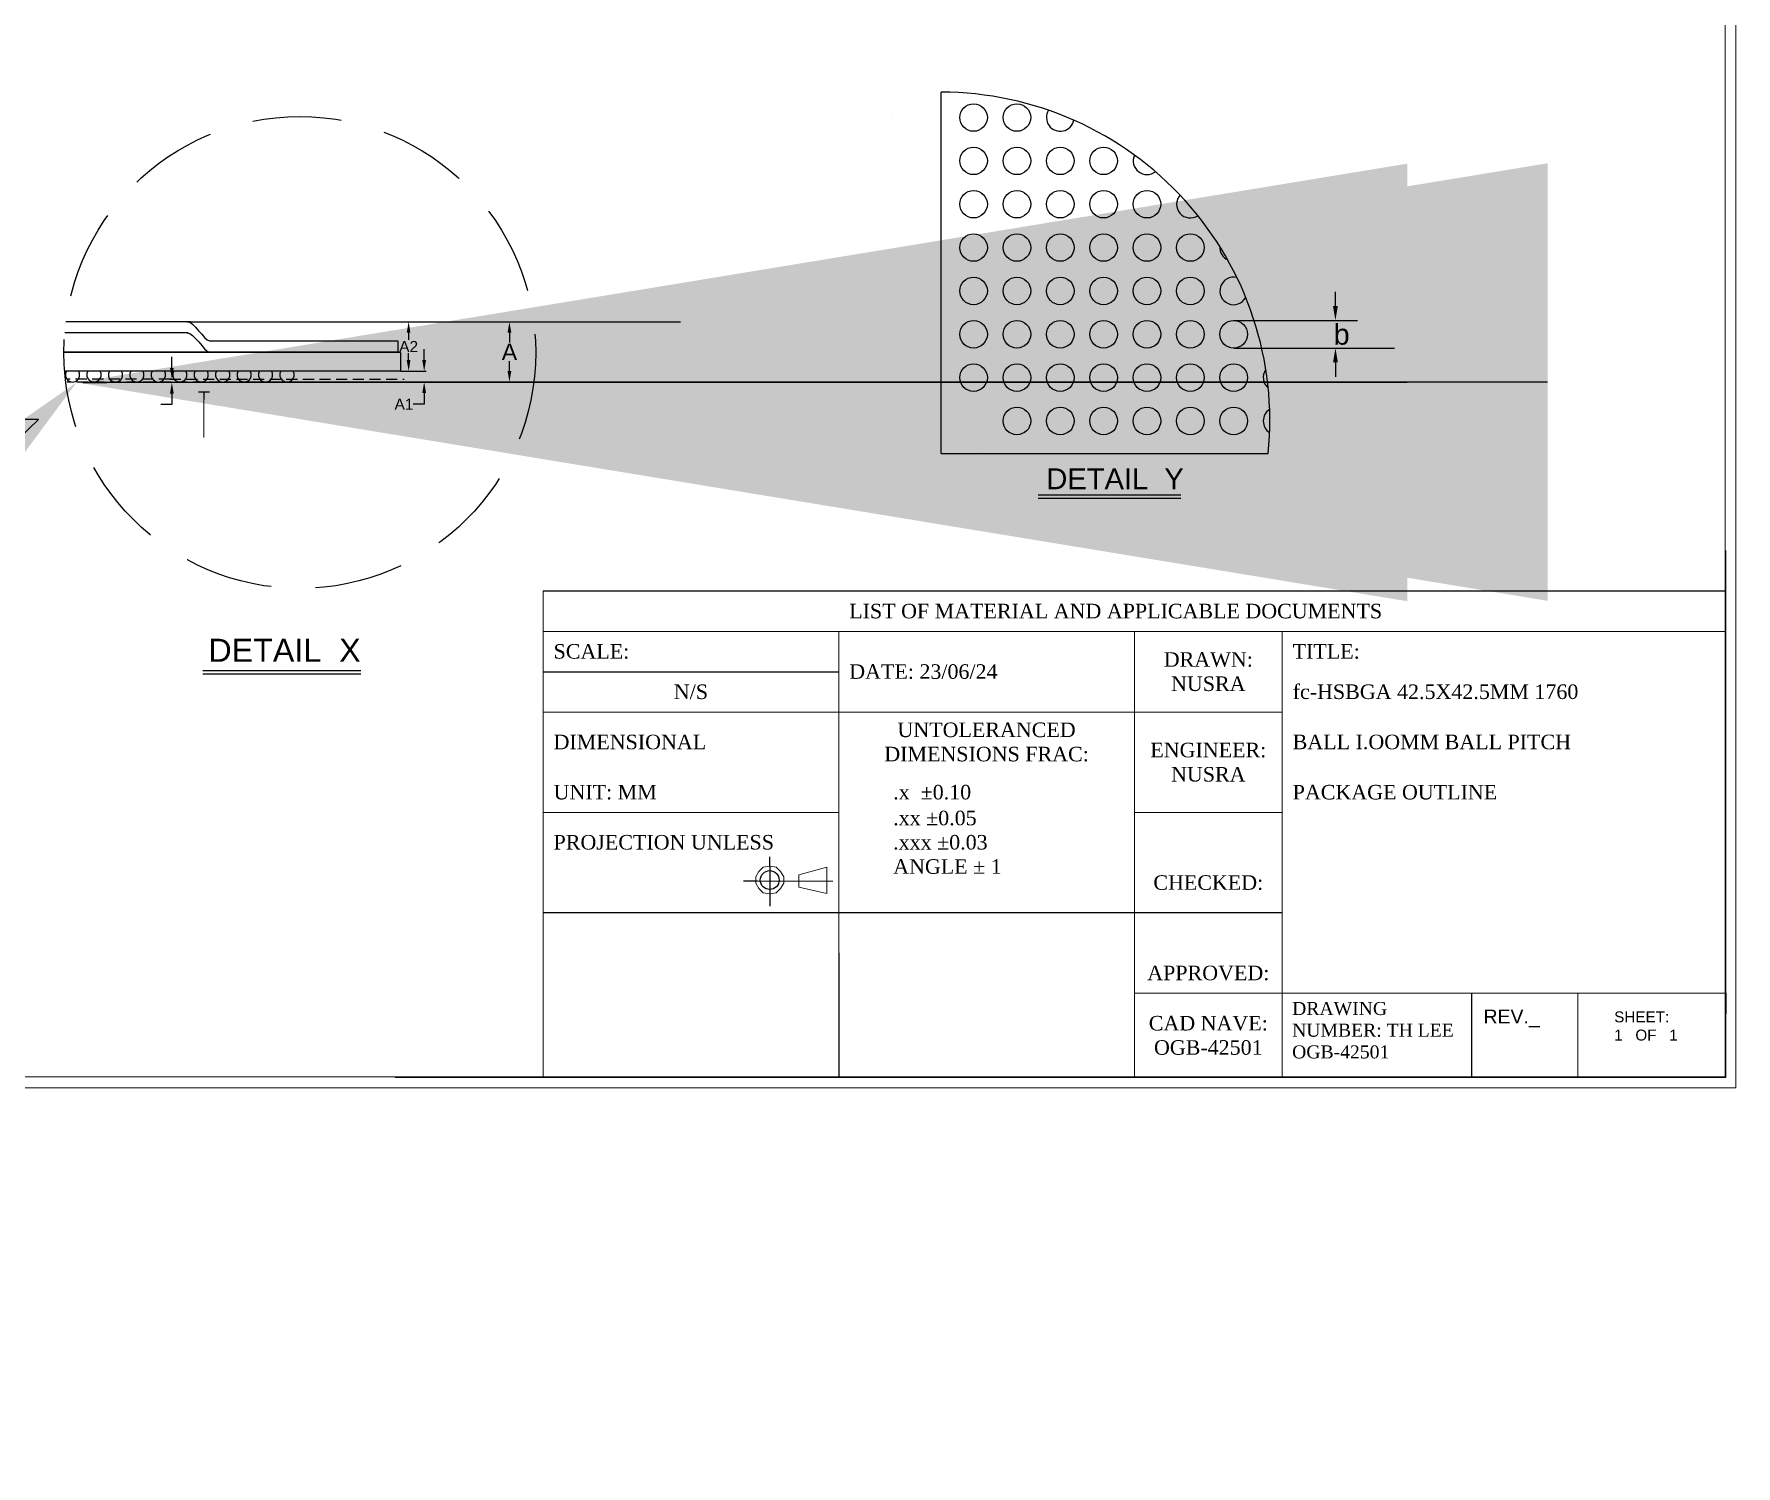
# Model space of a CAD drawing. Header units: inches. Extents: x 22 to 467, y 14 to 272.
# Drawn here: x 133.6 to 287.1, y 13.9 to 143 of the extents above; entities that cross this region are included whole.
import ezdxf
from ezdxf import colors
from ezdxf.entities.mleader import LeaderData, LeaderLine
from ezdxf.math import Vec2, Vec3

# ---------------------------------------------------------------- set-up
doc = ezdxf.new("R2010")
doc.units = ezdxf.units.IN
doc.header["$MEASUREMENT"] = 0
doc.linetypes.add('DASHEDX2', pattern=[1.5, 1, -0.5])
doc.layers.get('0').update_dxf_attribs({"color": 250})
doc.layers.get('Defpoints').update_dxf_attribs({"color": 250})
doc.layers.add('PDF_Geometry', color=7, linetype='Continuous')
doc.styles.get("Standard").update_dxf_attribs({"font": 'arial.ttf'})
doc.dimstyles.get("Standard").update_dxf_attribs({"dimtxt": 0.18, "dimasz": 1, "dimexe": 0.18, "dimexo": 0.0625, "dimgap": 0.09, "dimtad": 0, "dimtih": 1, "dimtoh": 1, "dimdec": 4, "dimzin": 0, "dimdsep": 46, "dimtxsty": 'Standard', "dimcen": 0.09, "dimadec": 0, "dimazin": 0, "dimtfac": 1, "dimtdec": 4, "dimtofl": 0, "dimtmove": 0, "dimatfit": 3, "dimfxl": 1, "dimtolj": 1, "dimtzin": 0, "dimarcsym": 0})

# ---------------------------------------------------------------- blocks, each defined once
blk = doc.blocks.new('*D26')
at = {"color": 0, "linetype": 'ByBlock', "lineweight": -2, "transparency": 16777216}
for p, q in [((176.53, 117.11), (176.65, 117.11)), ((176.47, 116.11), (176.47, 115.23)), ((176.47, 112.67), (176.47, 113.55)), ((174.47, 111.67), (176.65, 111.67))]:
    blk.add_line(p, q, dxfattribs=at)
at = {"color": 0, "linetype": 'ByBlock', "transparency": 16777216}
for points in [[(176.3, 116.11), (176.64, 116.11), (176.47, 117.11)], [(176.3, 112.67), (176.64, 112.67), (176.47, 111.67)]]:
    blk.add_solid(points, dxfattribs=at)
at = {"layer": 'Defpoints', "color": 0, "linetype": 'ByBlock', "transparency": 16777216}
for p in [(176.47, 117.11), (174.41, 111.67), (176.47, 111.67)]:
    blk.add_point(p, dxfattribs=at)
at = {"color": 0, "linetype": 'ByBlock', "transparency": 16777216, "insert": (176.47, 114.39), "char_height": 1.5, "attachment_point": 5}
blk.add_mtext('\\A1;A', dxfattribs=at)
blk = doc.blocks.new('*D27')
at = {"color": 0, "linetype": 'ByBlock', "lineweight": -2, "transparency": 16777216}
for p, q in [((147.76, 117.11), (167.56, 117.11)), ((167.38, 116.11), (167.38, 115.47)), ((167.38, 113.64), (167.38, 114.28)), ((166.69, 112.64), (167.56, 112.64))]:
    blk.add_line(p, q, dxfattribs=at)
at = {"color": 0, "linetype": 'ByBlock', "transparency": 16777216}
for points in [[(167.21, 116.11), (167.54, 116.11), (167.38, 117.11)], [(167.21, 113.64), (167.54, 113.64), (167.38, 112.64)]]:
    blk.add_solid(points, dxfattribs=at)
at = {"layer": 'Defpoints', "color": 0, "linetype": 'ByBlock', "transparency": 16777216}
for p in [(147.7, 117.11), (167.38, 117.11), (166.63, 112.64)]:
    blk.add_point(p, dxfattribs=at)
at = {"color": 0, "linetype": 'ByBlock', "transparency": 16777216, "insert": (167.38, 114.87), "char_height": 1, "attachment_point": 5}
blk.add_mtext('\\A1;A2', dxfattribs=at)
blk = doc.blocks.new('*D28')
at = {"color": 0, "linetype": 'ByBlock', "lineweight": -2, "transparency": 16777216}
for p, q in [((168.78, 113.64), (168.78, 114.64)), ((166.69, 112.64), (168.96, 112.64)), ((168.78, 110.67), (168.78, 109.67)), ((168.84, 111.67), (168.96, 111.67)), ((168.78, 109.67), (167.78, 109.67))]:
    blk.add_line(p, q, dxfattribs=at)
at = {"color": 0, "linetype": 'ByBlock', "transparency": 16777216}
for points in [[(168.61, 113.64), (168.95, 113.64), (168.78, 112.64)], [(168.61, 110.67), (168.95, 110.67), (168.78, 111.67)]]:
    blk.add_solid(points, dxfattribs=at)
at = {"layer": 'Defpoints', "color": 0, "linetype": 'ByBlock', "transparency": 16777216}
for p in [(166.63, 112.64), (168.78, 111.67), (168.78, 111.67)]:
    blk.add_point(p, dxfattribs=at)
at = {"color": 0, "linetype": 'ByBlock', "transparency": 16777216, "insert": (166.96, 109.67), "char_height": 1, "attachment_point": 5}
blk.add_mtext('\\A1;A1', dxfattribs=at)

msp = doc.modelspace()

# ---------------------------------------------------------------- hatches: boundary and pattern name
at = {"true_color": 0x000000}
h = msp.add_hatch(color=18, dxfattribs=at)
h.dxf.hatch_style = 1
h.paths.add_polyline_path([(148.92067, 111.6301), (147.84708, 111.6301), (148.92067, 110.12119)])
h.paths.add_polyline_path([(149.99426, 111.6301), (148.92067, 111.6301), (148.92067, 110.12119)])

# ---------------------------------------------------------------- linework, layer by layer
at = {"linetype": 'ByBlock'}
for p, q in [((215.39313, 105.22327), (215.39313, 137.80515)), ((250.9562, 118.51479), (250.9562, 119.81479)), ((147.69661, 117.10823), (191.88883, 117.10823)), ((241.77819, 117.21479), (252.95182, 117.21479)), ((248.2767, 117.21479), (251.1362, 117.21479)), ((149.42208, 115.38309), (166.26568, 115.38309)), ((166.26568, 115.38309), (166.41871, 115.38309)), ((166.41871, 115.38309), (166.41871, 114.36728)), ((241.78249, 114.73244), (256.27353, 114.73244)), ((251.0187, 114.73244), (251.1362, 114.73244)), ((250.9562, 113.43244), (250.9562, 112.13244)), ((150.0904, 111.66528), (174.4092, 111.66528)), ((215.39313, 105.22327), (244.89778, 105.22327))]:
    msp.add_line(p, q, dxfattribs=at)
for p, q in [((210.90892, 135.56497), (210.90892, 135.56497)), ((250.95704, 119.14302), (250.95704, 119.8089)), ((147.69661, 117.10823), (136.47445, 117.10823)), ((147.49765, 117.10823), (136.47445, 117.10823)), ((147.49499, 116.09306), (136.36549, 116.09306)), ((166.63175, 114.32667), (136.29238, 114.32667)), ((166.41871, 114.36728), (136.29241, 114.36728)), ((166.63175, 114.32667), (166.63175, 112.64149)), ((157.4094, 112.64149), (136.35958, 112.64149)), ((166.63175, 112.64149), (136.35958, 112.64149)), ((166.63175, 112.64149), (136.35958, 112.64149)), ((148.42166, 110.78349), (149.41354, 110.78349)), ((148.9176, 110.78349), (148.9176, 110.08645)), ((224.14521, 101.48622), (237.00391, 101.48622)), ((224.14521, 101.18622), (237.00391, 101.18622)), ((179.50683, 92.82313), (286.09339, 92.82313)), ((148.82627, 85.65108), (163.07614, 85.65108)), ((148.82627, 85.35108), (163.07614, 85.35108)), ((179.50683, 85.54582), (206.16699, 85.54582)), ((199.94195, 68.02369), (199.94195, 68.8495)), ((199.94195, 68.02369), (199.94195, 65.065)), ((198.83498, 66.6695), (197.57203, 66.6695)), ((199.94195, 65.065), (199.94195, 64.39794)), ((179.50683, 63.8245), (232.82715, 63.8245)), ((232.82715, 63.8245), (246.15723, 63.8245)), ((206.16699, 60.18584), (206.16699, 48.94316)), ((263.23246, 56.54719), (263.23246, 48.94316)), ((286.14747, 56.54719), (286.09339, 49.01526))]:
    msp.add_line(p, q)
at = {"linetype": 'DASHEDX2'}
for p, q in [((146.02802, 112.93007), (146.02802, 113.93007)), ((145.84802, 111.93007), (136.58573, 111.93007)), ((156.42238, 111.66528), (136.58573, 111.66528)), ((145.96552, 111.93007), (145.84802, 111.93007)), ((145.84802, 111.93007), (166.98226, 111.93007)), ((146.02802, 110.63007), (146.02802, 109.63007)), ((156.42238, 111.66528), (166.63915, 111.66528)), ((146.02802, 109.63007), (145.02802, 109.63007)), ((219.08446, 105.70364), (219.08446, 105.70364))]:
    msp.add_line(p, q, dxfattribs=at)
at = {"color": 18, "lineweight": 15, "true_color": 0x000000}
for p, q in [((286.14747, 96.46179), (286.14747, 48.94316)), ((179.50683, 92.82313), (179.50683, 48.94316)), ((179.50683, 89.18448), (286.14747, 89.18448)), ((206.16699, 89.18448), (206.16699, 60.18584)), ((232.82715, 89.18448), (232.82715, 48.94316)), ((246.15723, 89.18448), (246.15723, 48.94316)), ((179.50683, 81.90716), (246.15723, 81.90716)), ((179.50683, 72.85117), (206.16699, 72.85117)), ((232.82715, 72.85117), (246.15723, 72.85117)), ((232.82715, 56.54719), (286.14747, 56.54719)), ((272.81739, 56.54719), (272.81739, 48.94316)), ((166.17675, 48.94316), (286.14747, 48.94316))]:
    msp.add_line(p, q, dxfattribs=at)
for centre, radius in [((218.32504, 135.51969), 1.24118), ((222.23426, 135.51969), 1.24118), ((218.32504, 131.61048), 1.24118), ((222.23426, 131.61048), 1.24118), ((226.14347, 131.61048), 1.24118), ((230.05269, 131.61048), 1.24118), ((218.32504, 127.70126), 1.24118), ((222.23426, 127.70126), 1.24118), ((226.14347, 127.70126), 1.24118), ((230.05269, 127.70126), 1.24118), ((233.9619, 127.70126), 1.24118), ((218.32504, 123.79205), 1.24118), ((222.23426, 123.79205), 1.24118), ((226.14347, 123.79205), 1.24118), ((230.05269, 123.79205), 1.24118), ((233.9619, 123.79205), 1.24118), ((237.87112, 123.79205), 1.24118), ((218.32504, 119.88283), 1.24118), ((222.23426, 119.88283), 1.24118), ((226.14347, 119.88283), 1.24118), ((230.05269, 119.88283), 1.24118), ((233.9619, 119.88283), 1.24118), ((237.87112, 119.88283), 1.24118), ((218.32504, 115.97361), 1.24118), ((222.23426, 115.97361), 1.24118), ((226.14347, 115.97361), 1.24118), ((230.05269, 115.97361), 1.24118), ((233.9619, 115.97361), 1.24118), ((237.87112, 115.97361), 1.24118), ((241.78034, 115.97361), 1.24118), ((218.32504, 112.0644), 1.24118), ((222.23426, 112.0644), 1.24118), ((226.14347, 112.0644), 1.24118), ((230.05269, 112.0644), 1.24118), ((233.9619, 112.0644), 1.24118), ((237.87112, 112.0644), 1.24118), ((241.78034, 112.0644), 1.24118), ((222.23426, 108.15518), 1.24118), ((226.14347, 108.15518), 1.24118), ((230.05269, 108.15518), 1.24118), ((233.9619, 108.15518), 1.24118), ((237.87112, 108.15518), 1.24118), ((241.78034, 108.15518), 1.24118), ((199.94195, 66.754), 0.85021)]:
    msp.add_circle(centre, radius)
at = {"linetype": 'DASHEDX2', "ltscale": 8}
msp.add_circle((157.56526, 114.33098), 21.27288, dxfattribs=at)
at = {"linetype": 'ByBlock'}
msp.add_arc((215.39313, 108.15518), 29.64996, 354.3250805, 90, dxfattribs=at)
for centre, radius, start, end in [((226.14347, 135.51969), 1.24118, 148.1373056, 348.9672218), ((233.9619, 131.61048), 1.24118, 155.1599177, 308.1051115), ((237.87112, 127.70126), 1.24118, 138.57, 303.4481738), ((241.78034, 123.79205), 1.24118, 176.7770164, 244.5243195), ((241.78034, 119.88283), 1.24118, 76.3403411, 331.5846369), ((137.074, 112.30984), 0.64463, 149.0375322, 30.9624678), ((139.0079, 112.30984), 0.64463, 149.0375322, 30.9624678), ((140.9418, 112.30984), 0.64463, 149.0375322, 30.9624678), ((142.8757, 112.30984), 0.64463, 149.0375322, 30.9624678), ((144.8096, 112.30984), 0.64463, 149.0375322, 30.9624678), ((146.74349, 112.30984), 0.64463, 149.0375322, 30.9624678), ((148.67739, 112.30984), 0.64463, 149.0375322, 30.9624678), ((150.61129, 112.30984), 0.64463, 149.0375322, 30.9624678), ((152.54519, 112.30984), 0.64463, 149.0375322, 30.9624678), ((154.47909, 112.30984), 0.64463, 149.0375322, 30.9624678), ((156.41299, 112.30984), 0.64463, 149.0375322, 30.9624678), ((245.68955, 112.0644), 1.24118, 144.4821232, 230.2226355), ((245.68955, 108.15518), 1.24118, 122.3962615, 237.6037385)]:
    msp.add_arc(centre, radius, start, end)
for points in [[(147.40295, 117.10843), (148.0003, 117.19999), (148.90978, 115.42807), (149.42208, 115.38309)], [(147.40389, 116.09275), (148.00124, 116.18432), (148.91072, 114.4124), (149.42302, 114.36741)]]:
    msp.add_open_spline(points, degree=3)
for points in [[(250.73953, 118.51479), (251.17286, 118.51479), (250.9562, 117.21479)], [(250.73953, 113.43244), (251.17286, 113.43244), (250.9562, 114.73244)]]:
    msp.add_solid(points, dxfattribs=at)
at = {"linetype": 'DASHEDX2'}
for points in [[(145.86135, 112.93007), (146.19469, 112.93007), (146.02802, 111.93007)], [(145.86135, 110.63007), (146.19469, 110.63007), (146.02802, 111.63007)]]:
    msp.add_solid(points, dxfattribs=at)
at = {"layer": 'PDF_Geometry', "lineweight": 0}
msp.add_line((148.9176, 110.08645), (148.9176, 106.6579), dxfattribs=at)
for points in [[(287.07572, 48.03294), (22.19935, 48.03294), (22.19935, 240.6384), (287.07572, 240.6384)], [(286.09339, 49.01526), (23.18168, 49.01526), (23.18168, 239.65607), (286.09339, 239.65607)], [(199.94195, 68.02369), (199.36041, 67.92677), (198.97271, 67.53909), (198.68196, 67.05448), (198.68196, 66.47296), (198.97271, 65.98835), (199.36041, 65.60067), (199.94195, 65.50375), (200.52345, 65.60067), (200.91115, 65.98835), (201.2019, 66.47296), (201.2019, 67.05448), (200.91115, 67.53909), (200.52345, 67.92677)], [(199.94195, 68.02369), (199.36041, 67.92677), (198.97271, 67.53909), (198.68196, 67.05448), (198.68196, 66.47296), (198.97271, 65.98835), (199.36041, 65.60067), (199.94195, 65.50375), (200.52345, 65.60067), (200.91115, 65.98835), (201.2019, 66.47296), (201.2019, 67.05448), (200.91115, 67.53909), (200.52345, 67.92677)], [(205.07975, 67.93249), (205.07975, 65.54685), (202.55379, 66.10818), (202.55379, 67.23083)]]:
    msp.add_lwpolyline(points, close=True, dxfattribs=at)
msp.add_lwpolyline([(198.83498, 66.6695), (205.64108, 66.6695)], dxfattribs=at)

# ---------------------------------------------------------------- texts
at = {"linetype": 'DASHEDX2', "insert": (250.78911, 116.90518), "char_height": 1.86997, "attachment_point": 1}
msp.add_mtext_dynamic_manual_height_columns('b', width=0.1277117, gutter_width=9.34987, heights=[0], dxfattribs=at)
at = {"attachment_point": 1}
for s, width, gutter_width, heights, insert, char_height in [('DETAIL  Y', 21.0191769, 9.3894, [0], (224.88955, 103.88239), 1.877881), ('DETAIL  X', 23.3010434, 10.40873, [0], (149.31953, 88.52031), 2.081746), ('REV._', 1.2545272, 6.27264, [3.6937], (264.31244, 55.08413), 1.254527), ('SHEET:\\P1   OF   1', 8.1552709, 4.92155, [0], (276.09326, 54.91062), 0.98431)]:
    msp.add_mtext_dynamic_manual_height_columns(s, width=width, gutter_width=gutter_width, heights=heights, dxfattribs=dict(at, insert=insert, char_height=char_height))
for s, insert, char_height, width, attachment_point in [('{\\fTimes New Roman|b0|i0|c0;', (167.1214, 94.64246), 1.3120157, 118.0814123, 4), ('{\\fTimes New Roman|b0|i0|c0;', (180.45148, 91.0038), 1.3120157, 24.7708563, 4), ('{\\fTimes New Roman|b0|i0|c0;LIST OF MATERIAL AND APPLICABLE DOCUMENTS', (207.11164, 91.0038), 1.3120157, 78.091174, 4), ('{\\fTimes New Roman|b0|i0|c0;SCALE:', (180.45148, 87.36515), 1.3120157, 24.7708563, 4), ('{\\fTimes New Roman|b0|i0|c0;TITLE:', (247.10188, 87.36515), 1.3120157, 38.1009357, 4), ('{\\fTimes New Roman|b0|i0|c0|p18;DATE: 23/06/24}', (207.11164, 85.54582), 1.3120157, 24.7708563, 4), ('{\\fTimes New Roman|b0|i0|c0;DRAWN: NUSRA', (239.49219, 85.54582), 1.3120157, 11.4407768, 5), ('{\\fTimes New Roman|b0|i0|c0;fc-HSBGA 42.5X42.5MM 1760', (247.10188, 83.72649), 1.3120157, 38.1009357, 4), ('{\\fTimes New Roman|b0|i0|c0|p18;N/S}', (192.83691, 83.72649), 1.3120157, 24.7708563, 5), ('{\\fTimes New Roman|b0|i0|c0;DIMENSIONAL', (180.45148, 79.19849), 1.3120157, 24.7708563, 4), ('{\\fTimes New Roman|b0|i0|c0|p18;UNTOLERANCED \\PDIMENSIONS FRAC:}', (219.49707, 79.19849), 1.3120157, 28.9545662, 5), ('{\\fTimes New Roman|b0|i0|c0;BALL I.OOMM BALL PITCH', (247.10188, 79.19849), 1.3120157, 38.1009357, 4), ('{\\fTimes New Roman|b0|i0|c0;ENGINEER: NUSRA', (239.49219, 77.37917), 1.3120157, 11.4407768, 5), ('{\\fTimes New Roman|b0|i0|c0;UNIT: MM', (180.45148, 74.6705), 1.3120157, 24.7708563, 4), ('{\\fTimes New Roman|b0|i0|c0|p18;        .x  ±0.10}', (207.11164, 74.6705), 1.3120157, 24.7708563, 4), ('{\\fTimes New Roman|b0|i0|c0|p18;PACKAGE OUTLINE}', (247.10188, 74.6705), 1.3120157, 38.1009357, 4), ('{\\fTimes New Roman|b0|i0|c0|p18;        .xx ±0.05 \\P        .xxx ±0.03 \\P        ANGLE ± 1}', (207.11164, 70.15716), 1.3120157, 24.7708563, 4), ('{\\fTimes New Roman|b0|i0|c0;', (167.1214, 70.88315), 1.3120157, 11.4407768, 4), ('{\\fTimes New Roman|b0|i0|c0|p18;PROJECTION UNLESS }', (180.45148, 70.15716), 1.3120157, 24.7708563, 4), ('{\\fAptos Narrow|b0|i0|c0;', (247.10188, 71.90652), 1.3120157, 38.1009357, 1), ('{\\fTimes New Roman|b0|i0|c0;CHECKED:', (239.49219, 66.51851), 1.3120157, 11.4407768, 5), ('{\\fAptos Narrow|b0|i0|c0;', (247.10188, 66.51851), 1.3120157, 38.1009357, 1), ('{\\fAptos Narrow|b0|i0|c0;', (180.45148, 65.64383), 1.3120157, 24.7708563, 4), ('{\\fAptos Narrow|b0|i0|c0;', (207.11164, 64.76915), 1.3120157, 24.7708563, 7), ('{\\fAptos Narrow|b0|i0|c0;', (247.10188, 62.87985), 1.3120157, 38.1009357, 1), ('{\\fAptos Narrow|b0|i0|c0;', (207.11164, 61.1305), 1.3120157, 24.7708563, 7), ('{\\fTimes New Roman|b0|i0|c0;APPROVED:', (239.49219, 58.36652), 1.3120157, 11.4407768, 5), ('{\\fAptos Narrow|b0|i0|c0;', (247.10188, 59.24119), 1.3120157, 38.1009357, 1), ('{\\fTimes New Roman|b0|i0|c0|p18;DRAWING  NUMBER: TH LEE  OGB-42501}', (247.05032, 53.20882), 1.1738803, 15.6574061, 4), ('{\\fTimes New Roman|b0|i0|c0;', (180.45148, 54.5645), 1.3120157, 11.4407768, 4), ('{\\fTimes New Roman|b0|i0|c0;', (193.78156, 54.5645), 1.3120157, 11.4407768, 4), ('{\\fTimes New Roman|b0|i0|c0;', (207.11164, 54.5645), 1.3120157, 11.4407768, 4), ('{\\fTimes New Roman|b0|i0|c0;', (220.44172, 54.5645), 1.3120157, 11.4407768, 4), ('{\\fTimes New Roman|b0|i0|c0;CAD NAVE: OGB-42501', (239.49219, 52.74517), 1.3120157, 11.4407768, 5), ('{\\fTimes New Roman|b0|i0|c0;', (260.43196, 52.74517), 1.3120157, 11.4407768, 4), ('{\\fTimes New Roman|b0|i0|c0;', (273.76204, 52.74517), 1.3120157, 11.4407768, 4)]:
    msp.add_mtext(s, dxfattribs=dict(insert=insert, char_height=char_height, width=width, attachment_point=attachment_point))

# ---------------------------------------------------------------- dimensions: what is measured, and where the dimension line sits
at = {"linetype": 'ByBlock'}
for base, p1, p2, angle, text, override, picture, middle in [((167.37774, 117.10823), (166.63175, 112.64149), (147.69661, 117.10823), 90, 'A2', {"dimtxt": 1}, '*D27', (167.37774, 114.87486)), ((176.46929, 111.66528), (176.46929, 117.10823), (174.4092, 111.66528), 90, 'A', {"dimtxt": 1.5}, '*D26', (176.46929, 114.38675)), ((168.77913, 111.66528), (166.63175, 112.64149), (168.77913, 111.66528), 270, 'A1', {"dimtxt": 1}, '*D28', (166.963, 109.66528))]:
    dim = msp.add_linear_dim(base=base, p1=p1, p2=p2, angle=angle, text=text, dimstyle='Standard', override=override, dxfattribs=at)
    dim.commit()
    dim.dimension.update_dxf_attribs({"geometry": picture, "text_midpoint": middle})

# ---------------------------------------------------------------- leaders
at = {"linetype": 'DASHEDX2'}
ml = msp.add_multileader_mtext('Standard', dxfattribs=at)
ml.set_content('', color=256)
ml.set_leader_properties()
ml.build(insert=Vec2(0, 0))
ml.multileader.update_dxf_attribs({"dogleg_length": 0.36, "arrow_head_size": 120, "scale": 6})
ctx = ml.context
ctx.base_point, ctx.scale, ctx.char_height, ctx.arrow_head_size, ctx.landing_gap_size, ctx.plane_origin = Vec3(140.15225, 111.6301), 6, 1.08, 120, 0.54, Vec3(137.43092, 111.6301)
notes = []
notes.append((ctx, [(0, (1, 1, 0), (137.99225, 111.6301), (1, 0), 2.16, [(0, [(137.43092, 111.6301)], 0, [])])]))
ctx.mtext.insert, ctx.mtext.flow_direction = Vec3(140.69225, 112.1701), 5
at = {"linetype": 'ByBlock'}
ml = msp.add_multileader_mtext('Standard', dxfattribs=at)
ml.set_content('', color=256)
ml.set_leader_properties()
ml.build(insert=Vec2(0, 0))
ml.multileader.update_dxf_attribs({"dogleg_length": 0.36, "arrow_head_size": 120, "scale": 6})
ctx = ml.context
ctx.base_point, ctx.scale, ctx.char_height, ctx.arrow_head_size, ctx.landing_gap_size, ctx.plane_origin = Vec3(154.18544, 111.66528), 6, 1.08, 120, 0.54, Vec3(150.0904, 111.66528)
notes.append((ctx, [(0, (1, 1, 0), (152.02544, 111.66528), (1, 0), 2.16, [(0, [(150.0904, 111.66528)], 0, [])])]))
ctx.mtext.insert, ctx.mtext.flow_direction = Vec3(154.72544, 112.20528), 5
ml = msp.add_multileader_mtext('Standard')
ml.set_content('SEATING PLANE', color=256)
ml.set_leader_properties()
ml.build(insert=Vec2(0, 0))
ml.multileader.update_dxf_attribs({"dogleg_length": 0.36, "arrow_head_size": 120, "scale": 6})
ctx = ml.context
ctx.base_point, ctx.scale, ctx.char_height, ctx.arrow_head_size, ctx.landing_gap_size, ctx.plane_origin = Vec3(111.01364, 108.29142), 6, 1.8, 120, 0.54, Vec3(137.43092, 111.6301)
ctx.text_align_type = 2
notes.append((ctx, [(0, (1, 1, 0), (133.98857, 108.29142), (-1, 0), 2.16, [(0, [(137.43092, 111.6301)], 0, [])])]))
ctx.mtext.insert, ctx.mtext.alignment, ctx.mtext.flow_direction = Vec3(131.28857, 109.20677), 3, 5
for ctx, leaders in notes:
    for number, flags, end, landing, length, lines in leaders:
        leader = LeaderData()
        leader.index, (leader.has_last_leader_line, leader.has_dogleg_vector, leader.attachment_direction) = number, flags
        leader.last_leader_point, leader.dogleg_vector, leader.dogleg_length = Vec3(end), Vec3(landing), length
        for number, points, colour, breaks in lines:
            line = LeaderLine()
            line.index, line.vertices, line.color, line.breaks = number, Vec3.list(points), colors.encode_raw_color(colour), breaks
            leader.lines.append(line)
        ctx.leaders.append(leader)

doc.saveas('drawing.dxf')
